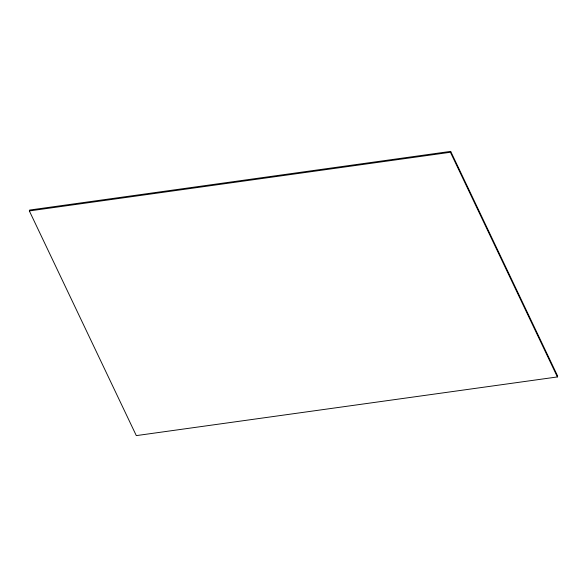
<?xml version="1.0" encoding="UTF-8"?>
<svg xmlns="http://www.w3.org/2000/svg" width="587" height="587" viewBox="0 0 587 587"><rect width="100%" height="100%" fill="white"/><g stroke="black" fill="none" stroke-linecap="round" stroke-linejoin="round"><path stroke-width="0.88" d="M29.35 210.938L29.614 210.058L450.691 151.387L557.65 376.062L557.386 376.942L136.309 435.613L29.35 210.938L450.42 152.268L450.691 151.387M450.42 152.268L557.386 376.942"/></g></svg>
